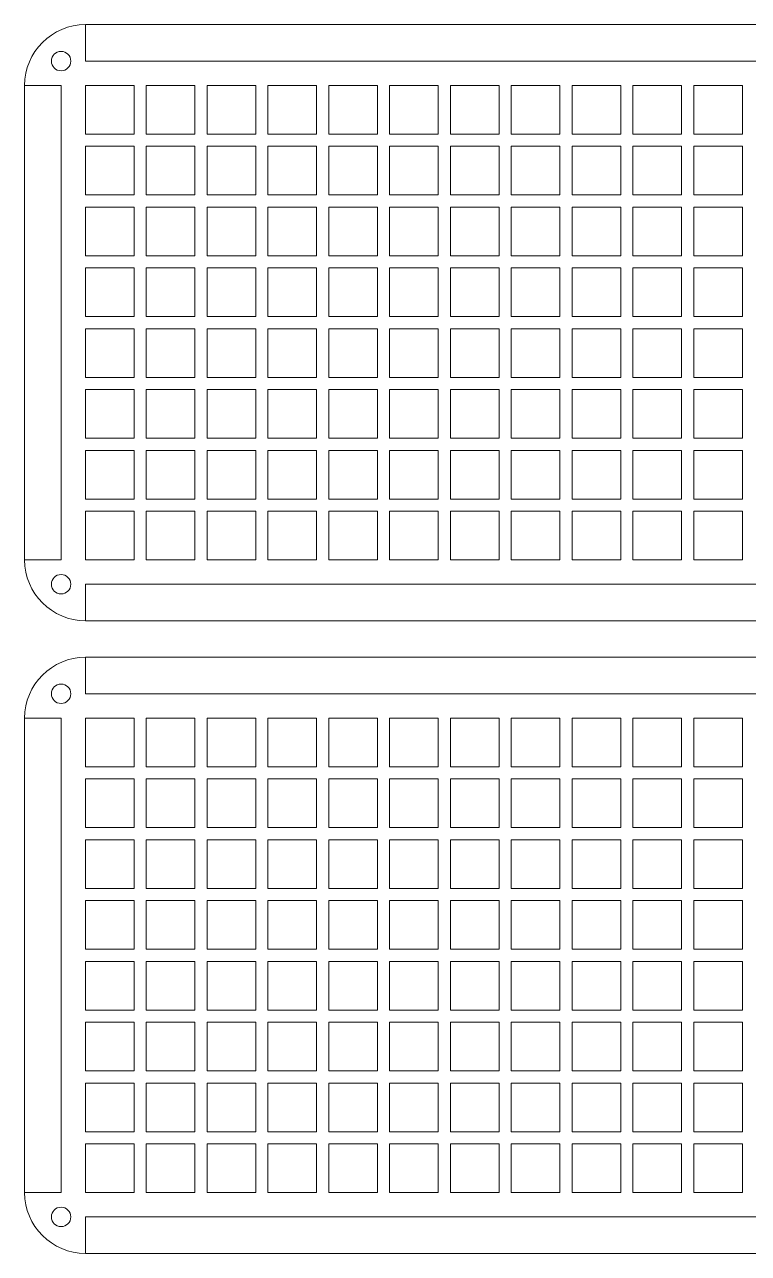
# Model space of a CAD drawing. Header units: millimetres. Extents: x -288 to -52, y -435 to 65.
# Drawn here: x -221 to -161.5, y -435 to -334 of the extents above; entities that cross this region are included whole.
import ezdxf

# ---------------------------------------------------------------- set-up
doc = ezdxf.new("R2010")
doc.units = ezdxf.units.MM
doc.header["$MEASUREMENT"] = 0
doc.layers.add('layer 1', color=7, linetype='Continuous')

msp = doc.modelspace()

# ---------------------------------------------------------------- linework, layer by layer
at = {"layer": 'layer 1', "color": 250, "lineweight": 20}
for points in [[(-216.0443, -343.0131), (-212.0443, -343.0131), (-212.0443, -339.0131), (-216.0443, -339.0131), (-216.0443, -343.0131)], [(-211.0443, -343.0131), (-207.0443, -343.0131), (-207.0443, -339.0131), (-211.0443, -339.0131), (-211.0443, -343.0131)], [(-206.0443, -343.0131), (-202.0443, -343.0131), (-202.0443, -339.0131), (-206.0443, -339.0131), (-206.0443, -343.0131)], [(-201.0443, -343.0131), (-197.0443, -343.0131), (-197.0443, -339.0131), (-201.0443, -339.0131), (-201.0443, -343.0131)], [(-196.0443, -343.0131), (-192.0443, -343.0131), (-192.0443, -339.0131), (-196.0443, -339.0131), (-196.0443, -343.0131)], [(-191.0443, -343.0131), (-187.0443, -343.0131), (-187.0443, -339.0131), (-191.0443, -339.0131), (-191.0443, -343.0131)], [(-186.0443, -343.0131), (-182.0443, -343.0131), (-182.0443, -339.0131), (-186.0443, -339.0131), (-186.0443, -343.0131)], [(-181.0443, -343.0131), (-177.0443, -343.0131), (-177.0443, -339.0131), (-181.0443, -339.0131), (-181.0443, -343.0131)], [(-176.0443, -343.0131), (-172.0443, -343.0131), (-172.0443, -339.0131), (-176.0443, -339.0131), (-176.0443, -343.0131)], [(-176.0443, -343.0131), (-172.0443, -343.0131), (-172.0443, -339.0131), (-176.0443, -339.0131), (-176.0443, -343.0131)], [(-171.0443, -343.0131), (-167.0443, -343.0131), (-167.0443, -339.0131), (-171.0443, -339.0131), (-171.0443, -343.0131)], [(-166.0443, -343.0131), (-162.0443, -343.0131), (-162.0443, -339.0131), (-166.0443, -339.0131), (-166.0443, -343.0131)], [(-216.0443, -348.0131), (-212.0443, -348.0131), (-212.0443, -344.0131), (-216.0443, -344.0131), (-216.0443, -348.0131)], [(-211.0443, -348.0131), (-207.0443, -348.0131), (-207.0443, -344.0131), (-211.0443, -344.0131), (-211.0443, -348.0131)], [(-206.0443, -348.0131), (-202.0443, -348.0131), (-202.0443, -344.0131), (-206.0443, -344.0131), (-206.0443, -348.0131)], [(-201.0443, -348.0131), (-197.0443, -348.0131), (-197.0443, -344.0131), (-201.0443, -344.0131), (-201.0443, -348.0131)], [(-196.0443, -348.0131), (-192.0443, -348.0131), (-192.0443, -344.0131), (-196.0443, -344.0131), (-196.0443, -348.0131)], [(-191.0443, -348.0131), (-187.0443, -348.0131), (-187.0443, -344.0131), (-191.0443, -344.0131), (-191.0443, -348.0131)], [(-186.0443, -348.0131), (-182.0443, -348.0131), (-182.0443, -344.0131), (-186.0443, -344.0131), (-186.0443, -348.0131)], [(-181.0443, -348.0131), (-177.0443, -348.0131), (-177.0443, -344.0131), (-181.0443, -344.0131), (-181.0443, -348.0131)], [(-176.0443, -348.0131), (-172.0443, -348.0131), (-172.0443, -344.0131), (-176.0443, -344.0131), (-176.0443, -348.0131)], [(-176.0443, -348.0131), (-172.0443, -348.0131), (-172.0443, -344.0131), (-176.0443, -344.0131), (-176.0443, -348.0131)], [(-171.0443, -348.0131), (-167.0443, -348.0131), (-167.0443, -344.0131), (-171.0443, -344.0131), (-171.0443, -348.0131)], [(-166.0443, -348.0131), (-162.0443, -348.0131), (-162.0443, -344.0131), (-166.0443, -344.0131), (-166.0443, -348.0131)], [(-216.0443, -353.0131), (-212.0443, -353.0131), (-212.0443, -349.0131), (-216.0443, -349.0131), (-216.0443, -353.0131)], [(-211.0443, -353.0131), (-207.0443, -353.0131), (-207.0443, -349.0131), (-211.0443, -349.0131), (-211.0443, -353.0131)], [(-206.0443, -353.0131), (-202.0443, -353.0131), (-202.0443, -349.0131), (-206.0443, -349.0131), (-206.0443, -353.0131)], [(-201.0443, -353.0131), (-197.0443, -353.0131), (-197.0443, -349.0131), (-201.0443, -349.0131), (-201.0443, -353.0131)], [(-196.0443, -353.0131), (-192.0443, -353.0131), (-192.0443, -349.0131), (-196.0443, -349.0131), (-196.0443, -353.0131)], [(-191.0443, -353.0131), (-187.0443, -353.0131), (-187.0443, -349.0131), (-191.0443, -349.0131), (-191.0443, -353.0131)], [(-186.0443, -353.0131), (-182.0443, -353.0131), (-182.0443, -349.0131), (-186.0443, -349.0131), (-186.0443, -353.0131)], [(-181.0443, -353.0131), (-177.0443, -353.0131), (-177.0443, -349.0131), (-181.0443, -349.0131), (-181.0443, -353.0131)], [(-176.0443, -353.0131), (-172.0443, -353.0131), (-172.0443, -349.0131), (-176.0443, -349.0131), (-176.0443, -353.0131)], [(-176.0443, -353.0131), (-172.0443, -353.0131), (-172.0443, -349.0131), (-176.0443, -349.0131), (-176.0443, -353.0131)], [(-171.0443, -353.0131), (-167.0443, -353.0131), (-167.0443, -349.0131), (-171.0443, -349.0131), (-171.0443, -353.0131)], [(-166.0443, -353.0131), (-162.0443, -353.0131), (-162.0443, -349.0131), (-166.0443, -349.0131), (-166.0443, -353.0131)], [(-216.0443, -358.0131), (-212.0443, -358.0131), (-212.0443, -354.0131), (-216.0443, -354.0131), (-216.0443, -358.0131)], [(-211.0443, -358.0131), (-207.0443, -358.0131), (-207.0443, -354.0131), (-211.0443, -354.0131), (-211.0443, -358.0131)], [(-206.0443, -358.0131), (-202.0443, -358.0131), (-202.0443, -354.0131), (-206.0443, -354.0131), (-206.0443, -358.0131)], [(-201.0443, -358.0131), (-197.0443, -358.0131), (-197.0443, -354.0131), (-201.0443, -354.0131), (-201.0443, -358.0131)], [(-196.0443, -358.0131), (-192.0443, -358.0131), (-192.0443, -354.0131), (-196.0443, -354.0131), (-196.0443, -358.0131)], [(-191.0443, -358.0131), (-187.0443, -358.0131), (-187.0443, -354.0131), (-191.0443, -354.0131), (-191.0443, -358.0131)], [(-186.0443, -358.0131), (-182.0443, -358.0131), (-182.0443, -354.0131), (-186.0443, -354.0131), (-186.0443, -358.0131)], [(-181.0443, -358.0131), (-177.0443, -358.0131), (-177.0443, -354.0131), (-181.0443, -354.0131), (-181.0443, -358.0131)], [(-176.0443, -358.0131), (-172.0443, -358.0131), (-172.0443, -354.0131), (-176.0443, -354.0131), (-176.0443, -358.0131)], [(-176.0443, -358.0131), (-172.0443, -358.0131), (-172.0443, -354.0131), (-176.0443, -354.0131), (-176.0443, -358.0131)], [(-171.0443, -358.0131), (-167.0443, -358.0131), (-167.0443, -354.0131), (-171.0443, -354.0131), (-171.0443, -358.0131)], [(-166.0443, -358.0131), (-162.0443, -358.0131), (-162.0443, -354.0131), (-166.0443, -354.0131), (-166.0443, -358.0131)], [(-216.0443, -363.0131), (-212.0443, -363.0131), (-212.0443, -359.0131), (-216.0443, -359.0131), (-216.0443, -363.0131)], [(-211.0443, -363.0131), (-207.0443, -363.0131), (-207.0443, -359.0131), (-211.0443, -359.0131), (-211.0443, -363.0131)], [(-206.0443, -363.0131), (-202.0443, -363.0131), (-202.0443, -359.0131), (-206.0443, -359.0131), (-206.0443, -363.0131)], [(-201.0443, -363.0131), (-197.0443, -363.0131), (-197.0443, -359.0131), (-201.0443, -359.0131), (-201.0443, -363.0131)], [(-196.0443, -363.0131), (-192.0443, -363.0131), (-192.0443, -359.0131), (-196.0443, -359.0131), (-196.0443, -363.0131)], [(-191.0443, -363.0131), (-187.0443, -363.0131), (-187.0443, -359.0131), (-191.0443, -359.0131), (-191.0443, -363.0131)], [(-186.0443, -363.0131), (-182.0443, -363.0131), (-182.0443, -359.0131), (-186.0443, -359.0131), (-186.0443, -363.0131)], [(-181.0443, -363.0131), (-177.0443, -363.0131), (-177.0443, -359.0131), (-181.0443, -359.0131), (-181.0443, -363.0131)], [(-176.0443, -363.0131), (-172.0443, -363.0131), (-172.0443, -359.0131), (-176.0443, -359.0131), (-176.0443, -363.0131)], [(-176.0443, -363.0131), (-172.0443, -363.0131), (-172.0443, -359.0131), (-176.0443, -359.0131), (-176.0443, -363.0131)], [(-171.0443, -363.0131), (-167.0443, -363.0131), (-167.0443, -359.0131), (-171.0443, -359.0131), (-171.0443, -363.0131)], [(-166.0443, -363.0131), (-162.0443, -363.0131), (-162.0443, -359.0131), (-166.0443, -359.0131), (-166.0443, -363.0131)], [(-216.0443, -368.0131), (-212.0443, -368.0131), (-212.0443, -364.0131), (-216.0443, -364.0131), (-216.0443, -368.0131)], [(-211.0443, -368.0131), (-207.0443, -368.0131), (-207.0443, -364.0131), (-211.0443, -364.0131), (-211.0443, -368.0131)], [(-206.0443, -368.0131), (-202.0443, -368.0131), (-202.0443, -364.0131), (-206.0443, -364.0131), (-206.0443, -368.0131)], [(-201.0443, -368.0131), (-197.0443, -368.0131), (-197.0443, -364.0131), (-201.0443, -364.0131), (-201.0443, -368.0131)], [(-196.0443, -368.0131), (-192.0443, -368.0131), (-192.0443, -364.0131), (-196.0443, -364.0131), (-196.0443, -368.0131)], [(-191.0443, -368.0131), (-187.0443, -368.0131), (-187.0443, -364.0131), (-191.0443, -364.0131), (-191.0443, -368.0131)], [(-186.0443, -368.0131), (-182.0443, -368.0131), (-182.0443, -364.0131), (-186.0443, -364.0131), (-186.0443, -368.0131)], [(-181.0443, -368.0131), (-177.0443, -368.0131), (-177.0443, -364.0131), (-181.0443, -364.0131), (-181.0443, -368.0131)], [(-176.0443, -368.0131), (-172.0443, -368.0131), (-172.0443, -364.0131), (-176.0443, -364.0131), (-176.0443, -368.0131)], [(-176.0443, -368.0131), (-172.0443, -368.0131), (-172.0443, -364.0131), (-176.0443, -364.0131), (-176.0443, -368.0131)], [(-171.0443, -368.0131), (-167.0443, -368.0131), (-167.0443, -364.0131), (-171.0443, -364.0131), (-171.0443, -368.0131)], [(-166.0443, -368.0131), (-162.0443, -368.0131), (-162.0443, -364.0131), (-166.0443, -364.0131), (-166.0443, -368.0131)], [(-216.0443, -373.0131), (-212.0443, -373.0131), (-212.0443, -369.0131), (-216.0443, -369.0131), (-216.0443, -373.0131)], [(-211.0443, -373.0131), (-207.0443, -373.0131), (-207.0443, -369.0131), (-211.0443, -369.0131), (-211.0443, -373.0131)], [(-206.0443, -373.0131), (-202.0443, -373.0131), (-202.0443, -369.0131), (-206.0443, -369.0131), (-206.0443, -373.0131)], [(-201.0443, -373.0131), (-197.0443, -373.0131), (-197.0443, -369.0131), (-201.0443, -369.0131), (-201.0443, -373.0131)], [(-196.0443, -373.0131), (-192.0443, -373.0131), (-192.0443, -369.0131), (-196.0443, -369.0131), (-196.0443, -373.0131)], [(-191.0443, -373.0131), (-187.0443, -373.0131), (-187.0443, -369.0131), (-191.0443, -369.0131), (-191.0443, -373.0131)], [(-186.0443, -373.0131), (-182.0443, -373.0131), (-182.0443, -369.0131), (-186.0443, -369.0131), (-186.0443, -373.0131)], [(-181.0443, -373.0131), (-177.0443, -373.0131), (-177.0443, -369.0131), (-181.0443, -369.0131), (-181.0443, -373.0131)], [(-176.0443, -373.0131), (-172.0443, -373.0131), (-172.0443, -369.0131), (-176.0443, -369.0131), (-176.0443, -373.0131)], [(-176.0443, -373.0131), (-172.0443, -373.0131), (-172.0443, -369.0131), (-176.0443, -369.0131), (-176.0443, -373.0131)], [(-171.0443, -373.0131), (-167.0443, -373.0131), (-167.0443, -369.0131), (-171.0443, -369.0131), (-171.0443, -373.0131)], [(-166.0443, -373.0131), (-162.0443, -373.0131), (-162.0443, -369.0131), (-166.0443, -369.0131), (-166.0443, -373.0131)], [(-216.0443, -378.0131), (-212.0443, -378.0131), (-212.0443, -374.0131), (-216.0443, -374.0131), (-216.0443, -378.0131)], [(-211.0443, -378.0131), (-207.0443, -378.0131), (-207.0443, -374.0131), (-211.0443, -374.0131), (-211.0443, -378.0131)], [(-206.0443, -378.0131), (-202.0443, -378.0131), (-202.0443, -374.0131), (-206.0443, -374.0131), (-206.0443, -378.0131)], [(-201.0443, -378.0131), (-197.0443, -378.0131), (-197.0443, -374.0131), (-201.0443, -374.0131), (-201.0443, -378.0131)], [(-196.0443, -378.0131), (-192.0443, -378.0131), (-192.0443, -374.0131), (-196.0443, -374.0131), (-196.0443, -378.0131)], [(-191.0443, -378.0131), (-187.0443, -378.0131), (-187.0443, -374.0131), (-191.0443, -374.0131), (-191.0443, -378.0131)], [(-186.0443, -378.0131), (-182.0443, -378.0131), (-182.0443, -374.0131), (-186.0443, -374.0131), (-186.0443, -378.0131)], [(-181.0443, -378.0131), (-177.0443, -378.0131), (-177.0443, -374.0131), (-181.0443, -374.0131), (-181.0443, -378.0131)], [(-176.0443, -378.0131), (-172.0443, -378.0131), (-172.0443, -374.0131), (-176.0443, -374.0131), (-176.0443, -378.0131)], [(-176.0443, -378.0131), (-172.0443, -378.0131), (-172.0443, -374.0131), (-176.0443, -374.0131), (-176.0443, -378.0131)], [(-171.0443, -378.0131), (-167.0443, -378.0131), (-167.0443, -374.0131), (-171.0443, -374.0131), (-171.0443, -378.0131)], [(-166.0443, -378.0131), (-162.0443, -378.0131), (-162.0443, -374.0131), (-166.0443, -374.0131), (-166.0443, -378.0131)], [(-216.0443, -395.0131), (-212.0443, -395.0131), (-212.0443, -391.0131), (-216.0443, -391.0131), (-216.0443, -395.0131)], [(-211.0443, -395.0131), (-207.0443, -395.0131), (-207.0443, -391.0131), (-211.0443, -391.0131), (-211.0443, -395.0131)], [(-206.0443, -395.0131), (-202.0443, -395.0131), (-202.0443, -391.0131), (-206.0443, -391.0131), (-206.0443, -395.0131)], [(-201.0443, -395.0131), (-197.0443, -395.0131), (-197.0443, -391.0131), (-201.0443, -391.0131), (-201.0443, -395.0131)], [(-196.0443, -395.0131), (-192.0443, -395.0131), (-192.0443, -391.0131), (-196.0443, -391.0131), (-196.0443, -395.0131)], [(-191.0443, -395.0131), (-187.0443, -395.0131), (-187.0443, -391.0131), (-191.0443, -391.0131), (-191.0443, -395.0131)], [(-186.0443, -395.0131), (-182.0443, -395.0131), (-182.0443, -391.0131), (-186.0443, -391.0131), (-186.0443, -395.0131)], [(-181.0443, -395.0131), (-177.0443, -395.0131), (-177.0443, -391.0131), (-181.0443, -391.0131), (-181.0443, -395.0131)], [(-176.0443, -395.0131), (-172.0443, -395.0131), (-172.0443, -391.0131), (-176.0443, -391.0131), (-176.0443, -395.0131)], [(-176.0443, -395.0131), (-172.0443, -395.0131), (-172.0443, -391.0131), (-176.0443, -391.0131), (-176.0443, -395.0131)], [(-171.0443, -395.0131), (-167.0443, -395.0131), (-167.0443, -391.0131), (-171.0443, -391.0131), (-171.0443, -395.0131)], [(-166.0443, -395.0131), (-162.0443, -395.0131), (-162.0443, -391.0131), (-166.0443, -391.0131), (-166.0443, -395.0131)], [(-216.0443, -400.0131), (-212.0443, -400.0131), (-212.0443, -396.0131), (-216.0443, -396.0131), (-216.0443, -400.0131)], [(-211.0443, -400.0131), (-207.0443, -400.0131), (-207.0443, -396.0131), (-211.0443, -396.0131), (-211.0443, -400.0131)], [(-206.0443, -400.0131), (-202.0443, -400.0131), (-202.0443, -396.0131), (-206.0443, -396.0131), (-206.0443, -400.0131)], [(-201.0443, -400.0131), (-197.0443, -400.0131), (-197.0443, -396.0131), (-201.0443, -396.0131), (-201.0443, -400.0131)], [(-196.0443, -400.0131), (-192.0443, -400.0131), (-192.0443, -396.0131), (-196.0443, -396.0131), (-196.0443, -400.0131)], [(-191.0443, -400.0131), (-187.0443, -400.0131), (-187.0443, -396.0131), (-191.0443, -396.0131), (-191.0443, -400.0131)], [(-186.0443, -400.0131), (-182.0443, -400.0131), (-182.0443, -396.0131), (-186.0443, -396.0131), (-186.0443, -400.0131)], [(-181.0443, -400.0131), (-177.0443, -400.0131), (-177.0443, -396.0131), (-181.0443, -396.0131), (-181.0443, -400.0131)], [(-176.0443, -400.0131), (-172.0443, -400.0131), (-172.0443, -396.0131), (-176.0443, -396.0131), (-176.0443, -400.0131)], [(-176.0443, -400.0131), (-172.0443, -400.0131), (-172.0443, -396.0131), (-176.0443, -396.0131), (-176.0443, -400.0131)], [(-171.0443, -400.0131), (-167.0443, -400.0131), (-167.0443, -396.0131), (-171.0443, -396.0131), (-171.0443, -400.0131)], [(-166.0443, -400.0131), (-162.0443, -400.0131), (-162.0443, -396.0131), (-166.0443, -396.0131), (-166.0443, -400.0131)], [(-216.0443, -405.0131), (-212.0443, -405.0131), (-212.0443, -401.0131), (-216.0443, -401.0131), (-216.0443, -405.0131)], [(-211.0443, -405.0131), (-207.0443, -405.0131), (-207.0443, -401.0131), (-211.0443, -401.0131), (-211.0443, -405.0131)], [(-206.0443, -405.0131), (-202.0443, -405.0131), (-202.0443, -401.0131), (-206.0443, -401.0131), (-206.0443, -405.0131)], [(-201.0443, -405.0131), (-197.0443, -405.0131), (-197.0443, -401.0131), (-201.0443, -401.0131), (-201.0443, -405.0131)], [(-196.0443, -405.0131), (-192.0443, -405.0131), (-192.0443, -401.0131), (-196.0443, -401.0131), (-196.0443, -405.0131)], [(-191.0443, -405.0131), (-187.0443, -405.0131), (-187.0443, -401.0131), (-191.0443, -401.0131), (-191.0443, -405.0131)], [(-186.0443, -405.0131), (-182.0443, -405.0131), (-182.0443, -401.0131), (-186.0443, -401.0131), (-186.0443, -405.0131)], [(-181.0443, -405.0131), (-177.0443, -405.0131), (-177.0443, -401.0131), (-181.0443, -401.0131), (-181.0443, -405.0131)], [(-176.0443, -405.0131), (-172.0443, -405.0131), (-172.0443, -401.0131), (-176.0443, -401.0131), (-176.0443, -405.0131)], [(-176.0443, -405.0131), (-172.0443, -405.0131), (-172.0443, -401.0131), (-176.0443, -401.0131), (-176.0443, -405.0131)], [(-171.0443, -405.0131), (-167.0443, -405.0131), (-167.0443, -401.0131), (-171.0443, -401.0131), (-171.0443, -405.0131)], [(-166.0443, -405.0131), (-162.0443, -405.0131), (-162.0443, -401.0131), (-166.0443, -401.0131), (-166.0443, -405.0131)], [(-216.0443, -410.0131), (-212.0443, -410.0131), (-212.0443, -406.0131), (-216.0443, -406.0131), (-216.0443, -410.0131)], [(-211.0443, -410.0131), (-207.0443, -410.0131), (-207.0443, -406.0131), (-211.0443, -406.0131), (-211.0443, -410.0131)], [(-206.0443, -410.0131), (-202.0443, -410.0131), (-202.0443, -406.0131), (-206.0443, -406.0131), (-206.0443, -410.0131)], [(-201.0443, -410.0131), (-197.0443, -410.0131), (-197.0443, -406.0131), (-201.0443, -406.0131), (-201.0443, -410.0131)], [(-196.0443, -410.0131), (-192.0443, -410.0131), (-192.0443, -406.0131), (-196.0443, -406.0131), (-196.0443, -410.0131)], [(-191.0443, -410.0131), (-187.0443, -410.0131), (-187.0443, -406.0131), (-191.0443, -406.0131), (-191.0443, -410.0131)], [(-186.0443, -410.0131), (-182.0443, -410.0131), (-182.0443, -406.0131), (-186.0443, -406.0131), (-186.0443, -410.0131)], [(-181.0443, -410.0131), (-177.0443, -410.0131), (-177.0443, -406.0131), (-181.0443, -406.0131), (-181.0443, -410.0131)], [(-176.0443, -410.0131), (-172.0443, -410.0131), (-172.0443, -406.0131), (-176.0443, -406.0131), (-176.0443, -410.0131)], [(-176.0443, -410.0131), (-172.0443, -410.0131), (-172.0443, -406.0131), (-176.0443, -406.0131), (-176.0443, -410.0131)], [(-171.0443, -410.0131), (-167.0443, -410.0131), (-167.0443, -406.0131), (-171.0443, -406.0131), (-171.0443, -410.0131)], [(-166.0443, -410.0131), (-162.0443, -410.0131), (-162.0443, -406.0131), (-166.0443, -406.0131), (-166.0443, -410.0131)], [(-216.0443, -415.0131), (-212.0443, -415.0131), (-212.0443, -411.0131), (-216.0443, -411.0131), (-216.0443, -415.0131)], [(-211.0443, -415.0131), (-207.0443, -415.0131), (-207.0443, -411.0131), (-211.0443, -411.0131), (-211.0443, -415.0131)], [(-206.0443, -415.0131), (-202.0443, -415.0131), (-202.0443, -411.0131), (-206.0443, -411.0131), (-206.0443, -415.0131)], [(-201.0443, -415.0131), (-197.0443, -415.0131), (-197.0443, -411.0131), (-201.0443, -411.0131), (-201.0443, -415.0131)], [(-196.0443, -415.0131), (-192.0443, -415.0131), (-192.0443, -411.0131), (-196.0443, -411.0131), (-196.0443, -415.0131)], [(-191.0443, -415.0131), (-187.0443, -415.0131), (-187.0443, -411.0131), (-191.0443, -411.0131), (-191.0443, -415.0131)], [(-186.0443, -415.0131), (-182.0443, -415.0131), (-182.0443, -411.0131), (-186.0443, -411.0131), (-186.0443, -415.0131)], [(-181.0443, -415.0131), (-177.0443, -415.0131), (-177.0443, -411.0131), (-181.0443, -411.0131), (-181.0443, -415.0131)], [(-176.0443, -415.0131), (-172.0443, -415.0131), (-172.0443, -411.0131), (-176.0443, -411.0131), (-176.0443, -415.0131)], [(-176.0443, -415.0131), (-172.0443, -415.0131), (-172.0443, -411.0131), (-176.0443, -411.0131), (-176.0443, -415.0131)], [(-171.0443, -415.0131), (-167.0443, -415.0131), (-167.0443, -411.0131), (-171.0443, -411.0131), (-171.0443, -415.0131)], [(-166.0443, -415.0131), (-162.0443, -415.0131), (-162.0443, -411.0131), (-166.0443, -411.0131), (-166.0443, -415.0131)], [(-216.0443, -420.0131), (-212.0443, -420.0131), (-212.0443, -416.0131), (-216.0443, -416.0131), (-216.0443, -420.0131)], [(-211.0443, -420.0131), (-207.0443, -420.0131), (-207.0443, -416.0131), (-211.0443, -416.0131), (-211.0443, -420.0131)], [(-206.0443, -420.0131), (-202.0443, -420.0131), (-202.0443, -416.0131), (-206.0443, -416.0131), (-206.0443, -420.0131)], [(-201.0443, -420.0131), (-197.0443, -420.0131), (-197.0443, -416.0131), (-201.0443, -416.0131), (-201.0443, -420.0131)], [(-196.0443, -420.0131), (-192.0443, -420.0131), (-192.0443, -416.0131), (-196.0443, -416.0131), (-196.0443, -420.0131)], [(-191.0443, -420.0131), (-187.0443, -420.0131), (-187.0443, -416.0131), (-191.0443, -416.0131), (-191.0443, -420.0131)], [(-186.0443, -420.0131), (-182.0443, -420.0131), (-182.0443, -416.0131), (-186.0443, -416.0131), (-186.0443, -420.0131)], [(-181.0443, -420.0131), (-177.0443, -420.0131), (-177.0443, -416.0131), (-181.0443, -416.0131), (-181.0443, -420.0131)], [(-176.0443, -420.0131), (-172.0443, -420.0131), (-172.0443, -416.0131), (-176.0443, -416.0131), (-176.0443, -420.0131)], [(-176.0443, -420.0131), (-172.0443, -420.0131), (-172.0443, -416.0131), (-176.0443, -416.0131), (-176.0443, -420.0131)], [(-171.0443, -420.0131), (-167.0443, -420.0131), (-167.0443, -416.0131), (-171.0443, -416.0131), (-171.0443, -420.0131)], [(-166.0443, -420.0131), (-162.0443, -420.0131), (-162.0443, -416.0131), (-166.0443, -416.0131), (-166.0443, -420.0131)], [(-216.0443, -425.0131), (-212.0443, -425.0131), (-212.0443, -421.0131), (-216.0443, -421.0131), (-216.0443, -425.0131)], [(-211.0443, -425.0131), (-207.0443, -425.0131), (-207.0443, -421.0131), (-211.0443, -421.0131), (-211.0443, -425.0131)], [(-206.0443, -425.0131), (-202.0443, -425.0131), (-202.0443, -421.0131), (-206.0443, -421.0131), (-206.0443, -425.0131)], [(-201.0443, -425.0131), (-197.0443, -425.0131), (-197.0443, -421.0131), (-201.0443, -421.0131), (-201.0443, -425.0131)], [(-196.0443, -425.0131), (-192.0443, -425.0131), (-192.0443, -421.0131), (-196.0443, -421.0131), (-196.0443, -425.0131)], [(-191.0443, -425.0131), (-187.0443, -425.0131), (-187.0443, -421.0131), (-191.0443, -421.0131), (-191.0443, -425.0131)], [(-186.0443, -425.0131), (-182.0443, -425.0131), (-182.0443, -421.0131), (-186.0443, -421.0131), (-186.0443, -425.0131)], [(-181.0443, -425.0131), (-177.0443, -425.0131), (-177.0443, -421.0131), (-181.0443, -421.0131), (-181.0443, -425.0131)], [(-176.0443, -425.0131), (-172.0443, -425.0131), (-172.0443, -421.0131), (-176.0443, -421.0131), (-176.0443, -425.0131)], [(-176.0443, -425.0131), (-172.0443, -425.0131), (-172.0443, -421.0131), (-176.0443, -421.0131), (-176.0443, -425.0131)], [(-171.0443, -425.0131), (-167.0443, -425.0131), (-167.0443, -421.0131), (-171.0443, -421.0131), (-171.0443, -425.0131)], [(-166.0443, -425.0131), (-162.0443, -425.0131), (-162.0443, -421.0131), (-166.0443, -421.0131), (-166.0443, -425.0131)], [(-216.0443, -430.0131), (-212.0443, -430.0131), (-212.0443, -426.0131), (-216.0443, -426.0131), (-216.0443, -430.0131)], [(-211.0443, -430.0131), (-207.0443, -430.0131), (-207.0443, -426.0131), (-211.0443, -426.0131), (-211.0443, -430.0131)], [(-206.0443, -430.0131), (-202.0443, -430.0131), (-202.0443, -426.0131), (-206.0443, -426.0131), (-206.0443, -430.0131)], [(-201.0443, -430.0131), (-197.0443, -430.0131), (-197.0443, -426.0131), (-201.0443, -426.0131), (-201.0443, -430.0131)], [(-196.0443, -430.0131), (-192.0443, -430.0131), (-192.0443, -426.0131), (-196.0443, -426.0131), (-196.0443, -430.0131)], [(-191.0443, -430.0131), (-187.0443, -430.0131), (-187.0443, -426.0131), (-191.0443, -426.0131), (-191.0443, -430.0131)], [(-186.0443, -430.0131), (-182.0443, -430.0131), (-182.0443, -426.0131), (-186.0443, -426.0131), (-186.0443, -430.0131)], [(-181.0443, -430.0131), (-177.0443, -430.0131), (-177.0443, -426.0131), (-181.0443, -426.0131), (-181.0443, -430.0131)], [(-176.0443, -430.0131), (-172.0443, -430.0131), (-172.0443, -426.0131), (-176.0443, -426.0131), (-176.0443, -430.0131)], [(-176.0443, -430.0131), (-172.0443, -430.0131), (-172.0443, -426.0131), (-176.0443, -426.0131), (-176.0443, -430.0131)], [(-171.0443, -430.0131), (-167.0443, -430.0131), (-167.0443, -426.0131), (-171.0443, -426.0131), (-171.0443, -430.0131)], [(-166.0443, -430.0131), (-162.0443, -430.0131), (-162.0443, -426.0131), (-166.0443, -426.0131), (-166.0443, -430.0131)]]:
    msp.add_lwpolyline(points, close=True, dxfattribs=at)
for centre in [(-218.0443, -337.0131), (-218.0443, -380.0131), (-218.0443, -389.0131), (-218.0443, -432.0131)]:
    msp.add_ellipse(centre, major_axis=(0, 0.8), ratio=1, dxfattribs=at)
for points in [[(-216.0443, -334.0131), (-216.0443, -334.0131), (-57.0443, -334.0131), (-57.0443, -334.0131), (-57.0443, -334.0131), (-54.2943, -334.0131), (-52.0443, -336.2631), (-52.0443, -339.0132), (-52.0443, -339.0132), (-52.0443, -339.0132), (-52.0443, -378.0131), (-52.0443, -378.0131), (-52.0443, -378.0131), (-52.0443, -380.7632), (-54.2943, -383.0131), (-57.0443, -383.0131), (-57.0443, -383.0131), (-57.0443, -383.0131), (-216.0443, -383.0131), (-216.0443, -383.0131), (-216.0443, -383.0131), (-218.7943, -383.0131), (-221.0443, -380.7632), (-221.0443, -378.0131), (-221.0443, -378.0131), (-221.0443, -378.0131), (-221.0443, -339.0132), (-221.0443, -339.0132), (-221.0443, -339.0132), (-221.0443, -336.2631), (-218.7943, -334.0131), (-216.0443, -334.0131)], [(-216.0443, -386.0131), (-216.0443, -386.0131), (-57.0443, -386.0131), (-57.0443, -386.0131), (-57.0443, -386.0131), (-54.2943, -386.0131), (-52.0443, -388.2631), (-52.0443, -391.0132), (-52.0443, -391.0132), (-52.0443, -391.0132), (-52.0443, -430.0131), (-52.0443, -430.0131), (-52.0443, -430.0131), (-52.0443, -432.7632), (-54.2943, -435.0131), (-57.0443, -435.0131), (-57.0443, -435.0131), (-57.0443, -435.0131), (-216.0443, -435.0131), (-216.0443, -435.0131), (-216.0443, -435.0131), (-218.7943, -435.0131), (-221.0443, -432.7632), (-221.0443, -430.0131), (-221.0443, -430.0131), (-221.0443, -430.0131), (-221.0443, -391.0132), (-221.0443, -391.0132), (-221.0443, -391.0132), (-221.0443, -388.2631), (-218.7943, -386.0131), (-216.0443, -386.0131)]]:
    msp.add_open_spline(points, degree=3, knots=[0, 0, 0, 0, 0.11111111, 0.11111111, 0.11111111, 0.11111111, 0.22222222, 0.22222222, 0.22222222, 0.22222222, 0.33333333, 0.33333333, 0.33333333, 0.33333333, 0.44444444, 0.44444444, 0.44444444, 0.44444444, 0.55555556, 0.55555556, 0.55555556, 0.55555556, 0.66666667, 0.66666667, 0.66666667, 0.66666667, 0.77777778, 0.77777778, 0.77777778, 0.77777778, 1, 1, 1, 1], dxfattribs=at)
for points in [[(-216.0443, -334.0131), (-216.0443, -334.0131), (-216.0443, -337.0131), (-216.0443, -337.0131)], [(-216.0443, -337.0131), (-216.0443, -337.0131), (-57.0443, -337.0131), (-57.0443, -337.0131)], [(-221.0443, -339.0131), (-221.0443, -339.0131), (-218.0443, -339.0131), (-218.0443, -339.0131)], [(-218.0443, -378.0131), (-218.0443, -378.0131), (-218.0443, -339.0131), (-218.0443, -339.0131)], [(-221.0443, -378.0131), (-221.0443, -378.0131), (-218.0443, -378.0131), (-218.0443, -378.0131)], [(-216.0443, -380.0131), (-216.0443, -380.0131), (-216.0443, -383.0131), (-216.0443, -383.0131)], [(-57.0443, -380.0131), (-57.0443, -380.0131), (-216.0443, -380.0131), (-216.0443, -380.0131)], [(-216.0443, -386.0131), (-216.0443, -386.0131), (-216.0443, -389.0131), (-216.0443, -389.0131)], [(-216.0443, -389.0131), (-216.0443, -389.0131), (-57.0443, -389.0131), (-57.0443, -389.0131)], [(-221.0443, -391.0131), (-221.0443, -391.0131), (-218.0443, -391.0131), (-218.0443, -391.0131)], [(-218.0443, -430.0131), (-218.0443, -430.0131), (-218.0443, -391.0131), (-218.0443, -391.0131)], [(-221.0443, -430.0131), (-221.0443, -430.0131), (-218.0443, -430.0131), (-218.0443, -430.0131)], [(-216.0443, -432.0131), (-216.0443, -432.0131), (-216.0443, -435.0131), (-216.0443, -435.0131)], [(-57.0443, -432.0131), (-57.0443, -432.0131), (-216.0443, -432.0131), (-216.0443, -432.0131)]]:
    msp.add_open_spline(points, degree=3, dxfattribs=at)

doc.saveas('drawing.dxf')
